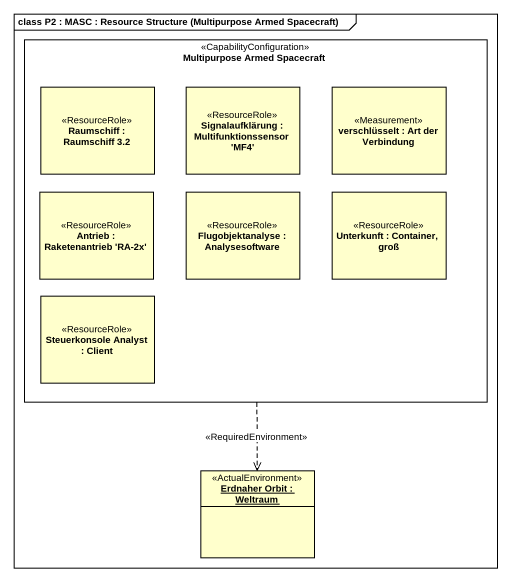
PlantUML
@startuml
mainframe class P2 : MASC : Resource Structure (Multipurpose Armed Spacecraft)
allowmixing
hide circle
hide empty members
rectangle "Multipurpose Armed Spacecraft" as Multipurpose_Armed <<CapabilityConfiguration>> {
  rectangle "Raumschiff : Raumschiff 3.2" as Raumschiff <<ResourceRole>>
  rectangle "Signalaufklärung : Multifunktionssensor 'MF4'" as Signalaufklärung <<ResourceRole>>
  rectangle "verschlüsselt : Art der Verbindung" as verschlüsselt <<Measurement>>
  rectangle "Antrieb : Raketenantrieb 'RA-2x'" as Antrieb <<ResourceRole>>
  rectangle "Flugobjektanalyse : Analysesoftware" as Flugobjektanalyse <<ResourceRole>>
  rectangle "Unterkunft : Container, groß" as Unterkunft <<ResourceRole>>
  rectangle "Steuerkonsole Analyst : Client" as Steuerkonsole_Analyst <<ResourceRole>>
}
object "Erdnaher Orbit : Weltraum" as Erdnaher_Orbit <<ActualEnvironment>>
Multipurpose_Armed ..> Erdnaher_Orbit : <<RequiredEnvironment>>
@enduml
